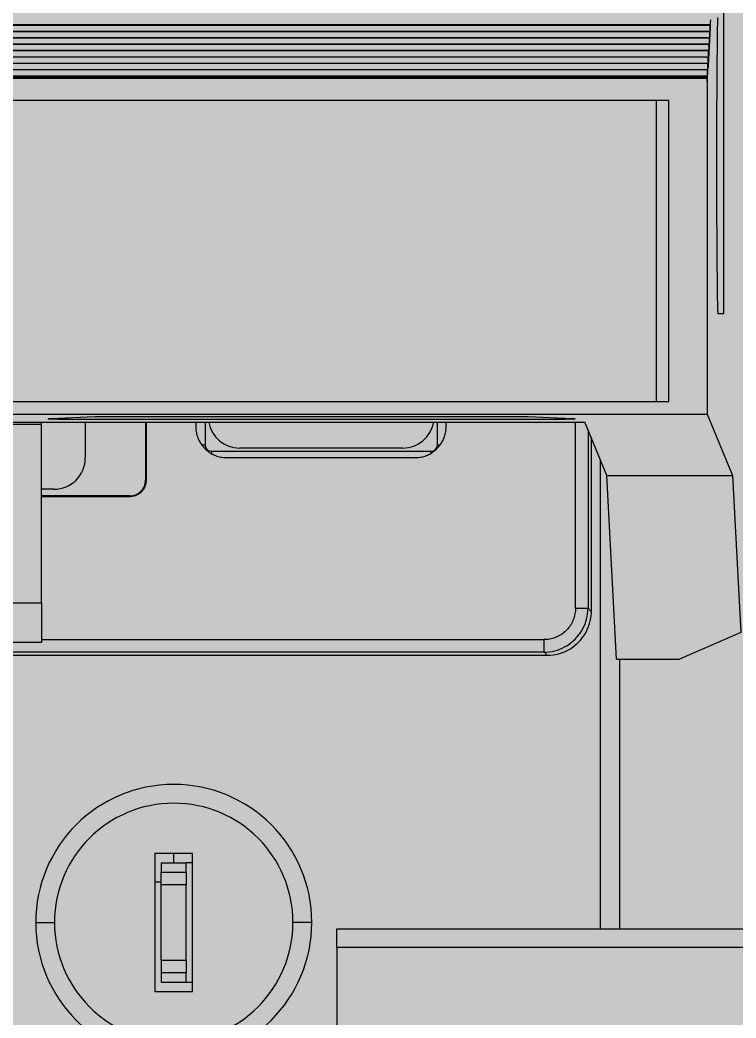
# Model space of a CAD drawing. Extents: x -20 to 2016, y -5898 to 916.
# Drawn here: x 997.5 to 1008.91, y 55.84 to 71.74 of the extents above; entities that cross this region are included whole.
import ezdxf

# ---------------------------------------------------------------- set-up
doc = ezdxf.new("R2010")
doc.units = 0
doc.layers.add('MAIN-1', color=7, linetype='Continuous')
doc.layers.add('SYMS', color=7, linetype='Continuous')

msp = doc.modelspace()

# ---------------------------------------------------------------- hatches: boundary and pattern name
at = {"layer": 'SYMS', "true_color": 0x636466}
h = msp.add_hatch(color=251, dxfattribs=at)
h.dxf.hatch_style = 1
h.paths.add_polyline_path([(982.655, 38.159), (1009.555, 38.159), (1009.555, 117.159), (982.655, 117.159)])

# ---------------------------------------------------------------- linework, layer by layer
at = {"layer": 'MAIN-1'}
for p, q in [((1008.505, 71.741), (1008.505, 71.74)), ((1008.505, 71.74), (1008.505, 71.738)), ((1008.505, 71.738), (1008.505, 71.736)), ((1008.505, 71.736), (1008.505, 71.734)), ((1008.505, 71.734), (1008.505, 71.731)), ((1008.505, 71.731), (1008.505, 71.728)), ((1008.62, 71.781), (1008.618, 71.695)), ((1008.716, 71.859), (1008.716, 67.059)), ((983.597, 71.668), (1008.504, 71.668)), ((983.601, 71.658), (1008.5, 71.658)), ((1008.499, 71.61), (1008.498, 71.603)), ((1008.498, 71.603), (1008.498, 71.595)), ((1008.498, 71.595), (1008.498, 71.587)), ((1008.498, 71.587), (1008.498, 71.578)), ((1008.498, 71.578), (1008.498, 71.57)), ((1008.5, 71.653), (1008.499, 71.651)), ((1008.499, 71.651), (1008.499, 71.647)), ((1008.499, 71.647), (1008.499, 71.643)), ((1008.499, 71.643), (1008.499, 71.639)), ((1008.499, 71.639), (1008.499, 71.634)), ((1008.499, 71.634), (1008.499, 71.629)), ((1008.499, 71.629), (1008.499, 71.623)), ((1008.499, 71.623), (1008.499, 71.616)), ((1008.499, 71.616), (1008.499, 71.61)), ((1008.5, 71.658), (1008.5, 71.658)), ((1008.5, 71.658), (1008.5, 71.657)), ((1008.5, 71.657), (1008.5, 71.658)), ((1008.5, 71.658), (1008.5, 71.658)), ((1008.5, 71.657), (1008.5, 71.655)), ((1008.501, 71.655), (1008.5, 71.657)), ((1008.5, 71.655), (1008.5, 71.653)), ((1008.501, 71.652), (1008.501, 71.655)), ((1008.501, 71.649), (1008.501, 71.652)), ((1008.501, 71.646), (1008.501, 71.649)), ((1008.501, 71.641), (1008.501, 71.646)), ((1008.501, 71.636), (1008.501, 71.641)), ((1008.501, 71.63), (1008.501, 71.636)), ((1008.501, 71.624), (1008.501, 71.63)), ((1008.502, 71.617), (1008.501, 71.624)), ((1008.502, 71.608), (1008.502, 71.617)), ((1008.502, 71.601), (1008.502, 71.608)), ((1008.502, 71.595), (1008.502, 71.601)), ((1008.502, 71.59), (1008.502, 71.595)), ((1008.502, 71.586), (1008.502, 71.59)), ((1008.502, 71.583), (1008.502, 71.586)), ((1008.502, 71.581), (1008.502, 71.583)), ((1008.502, 71.579), (1008.502, 71.581)), ((1008.502, 71.578), (1008.502, 71.579)), ((1008.502, 71.577), (1008.502, 71.578)), ((1008.502, 71.576), (1008.502, 71.577)), ((1008.503, 71.576), (1008.502, 71.576)), ((1008.504, 71.601), (1008.503, 71.597)), ((1008.503, 71.597), (1008.503, 71.593)), ((1008.503, 71.593), (1008.503, 71.59)), ((1008.503, 71.59), (1008.503, 71.587)), ((1008.503, 71.587), (1008.503, 71.584)), ((1008.503, 71.584), (1008.503, 71.582)), ((1008.503, 71.582), (1008.503, 71.58)), ((1008.503, 71.58), (1008.503, 71.578)), ((1008.503, 71.578), (1008.503, 71.577)), ((1008.503, 71.577), (1008.503, 71.576)), ((1008.503, 71.576), (1008.503, 71.576)), ((1008.503, 71.576), (1008.503, 71.576)), ((1008.503, 71.576), (1008.503, 71.576)), ((1008.505, 71.722), (1008.504, 71.718)), ((1008.504, 71.718), (1008.504, 71.715)), ((1008.504, 71.715), (1008.504, 71.711)), ((1008.504, 71.711), (1008.504, 71.706)), ((1008.504, 71.706), (1008.504, 71.702)), ((1008.504, 71.702), (1008.504, 71.697)), ((1008.504, 71.697), (1008.504, 71.692)), ((1008.504, 71.692), (1008.504, 71.686)), ((1008.504, 71.686), (1008.504, 71.681)), ((1008.504, 71.681), (1008.504, 71.675)), ((1008.504, 71.675), (1008.504, 71.668)), ((1008.504, 71.668), (1008.504, 71.656)), ((1008.504, 71.656), (1008.504, 71.645)), ((1008.504, 71.645), (1008.504, 71.636)), ((1008.504, 71.636), (1008.504, 71.628)), ((1008.504, 71.628), (1008.504, 71.621)), ((1008.504, 71.621), (1008.504, 71.615)), ((1008.504, 71.615), (1008.504, 71.61)), ((1008.504, 71.61), (1008.504, 71.605)), ((1008.504, 71.605), (1008.504, 71.601)), ((1008.505, 71.728), (1008.505, 71.725)), ((1008.505, 71.725), (1008.505, 71.722)), ((1008.616, 71.599), (1008.614, 71.494)), ((1008.618, 71.695), (1008.616, 71.599)), ((983.603, 71.56), (1008.498, 71.56)), ((983.607, 71.557), (1008.494, 71.557)), ((983.609, 71.459), (1008.492, 71.459)), ((983.613, 71.456), (1008.488, 71.456)), ((1008.488, 71.451), (1008.487, 71.448)), ((1008.487, 71.448), (1008.487, 71.445)), ((1008.487, 71.445), (1008.487, 71.441)), ((1008.487, 71.441), (1008.487, 71.437)), ((1008.487, 71.437), (1008.487, 71.432)), ((1008.487, 71.432), (1008.487, 71.427)), ((1008.487, 71.427), (1008.487, 71.421)), ((1008.487, 71.421), (1008.487, 71.414)), ((1008.487, 71.414), (1008.487, 71.408)), ((1008.488, 71.456), (1008.488, 71.456)), ((1008.488, 71.456), (1008.488, 71.455)), ((1008.488, 71.455), (1008.488, 71.456)), ((1008.488, 71.455), (1008.488, 71.453)), ((1008.488, 71.454), (1008.488, 71.455)), ((1008.489, 71.453), (1008.488, 71.454)), ((1008.488, 71.453), (1008.488, 71.451)), ((1008.489, 71.45), (1008.489, 71.453)), ((1008.489, 71.447), (1008.489, 71.45)), ((1008.489, 71.443), (1008.489, 71.447)), ((1008.489, 71.439), (1008.489, 71.443)), ((1008.489, 71.434), (1008.489, 71.439)), ((1008.489, 71.428), (1008.489, 71.434)), ((1008.489, 71.422), (1008.489, 71.428)), ((1008.49, 71.415), (1008.489, 71.422)), ((1008.49, 71.412), (1008.49, 71.415)), ((1008.493, 71.501), (1008.492, 71.494)), ((1008.492, 71.494), (1008.492, 71.486)), ((1008.492, 71.486), (1008.492, 71.477)), ((1008.492, 71.477), (1008.492, 71.468)), ((1008.492, 71.468), (1008.492, 71.459)), ((1008.492, 71.459), (1008.492, 71.448)), ((1008.492, 71.448), (1008.492, 71.437)), ((1008.492, 71.437), (1008.492, 71.428)), ((1008.492, 71.428), (1008.492, 71.42)), ((1008.492, 71.42), (1008.492, 71.413)), ((1008.492, 71.413), (1008.492, 71.406)), ((1008.494, 71.552), (1008.493, 71.549)), ((1008.493, 71.549), (1008.493, 71.546)), ((1008.493, 71.546), (1008.493, 71.542)), ((1008.493, 71.542), (1008.493, 71.538)), ((1008.493, 71.538), (1008.493, 71.533)), ((1008.493, 71.533), (1008.493, 71.528)), ((1008.493, 71.528), (1008.493, 71.522)), ((1008.493, 71.522), (1008.493, 71.515)), ((1008.493, 71.515), (1008.493, 71.509)), ((1008.493, 71.509), (1008.493, 71.501)), ((1008.494, 71.557), (1008.494, 71.557)), ((1008.494, 71.557), (1008.494, 71.556)), ((1008.494, 71.556), (1008.494, 71.557)), ((1008.494, 71.557), (1008.494, 71.557)), ((1008.494, 71.556), (1008.494, 71.554)), ((1008.495, 71.554), (1008.494, 71.556)), ((1008.494, 71.554), (1008.494, 71.552)), ((1008.495, 71.551), (1008.495, 71.554)), ((1008.495, 71.548), (1008.495, 71.551)), ((1008.495, 71.544), (1008.495, 71.548)), ((1008.495, 71.54), (1008.495, 71.544)), ((1008.495, 71.535), (1008.495, 71.54)), ((1008.495, 71.529), (1008.495, 71.535)), ((1008.495, 71.523), (1008.495, 71.529)), ((1008.496, 71.516), (1008.495, 71.523)), ((1008.496, 71.513), (1008.496, 71.516)), ((1008.496, 71.51), (1008.496, 71.513)), ((1008.496, 71.507), (1008.496, 71.51)), ((1008.496, 71.504), (1008.496, 71.507)), ((1008.496, 71.502), (1008.496, 71.504)), ((1008.496, 71.499), (1008.496, 71.502)), ((1008.496, 71.497), (1008.496, 71.499)), ((1008.496, 71.495), (1008.496, 71.497)), ((1008.496, 71.492), (1008.496, 71.495)), ((1008.496, 71.49), (1008.496, 71.492)), ((1008.496, 71.489), (1008.496, 71.49)), ((1008.496, 71.487), (1008.496, 71.489)), ((1008.496, 71.485), (1008.496, 71.487)), ((1008.496, 71.484), (1008.496, 71.485)), ((1008.496, 71.482), (1008.496, 71.484)), ((1008.496, 71.481), (1008.496, 71.482)), ((1008.496, 71.477), (1008.496, 71.481)), ((1008.496, 71.481), (1008.496, 71.479)), ((1008.496, 71.48), (1008.496, 71.481)), ((1008.496, 71.479), (1008.496, 71.48)), ((1008.496, 71.476), (1008.496, 71.477)), ((1008.496, 71.475), (1008.496, 71.476)), ((1008.496, 71.474), (1008.496, 71.475)), ((1008.496, 71.473), (1008.496, 71.474)), ((1008.496, 71.474), (1008.496, 71.474)), ((1008.496, 71.472), (1008.496, 71.473)), ((1008.496, 71.473), (1008.496, 71.473)), ((1008.496, 71.473), (1008.496, 71.473)), ((1008.497, 71.472), (1008.496, 71.472)), ((1008.496, 71.472), (1008.496, 71.472)), ((1008.496, 71.472), (1008.496, 71.472)), ((1008.496, 71.472), (1008.496, 71.472)), ((1008.498, 71.493), (1008.497, 71.49)), ((1008.497, 71.49), (1008.497, 71.487)), ((1008.497, 71.487), (1008.497, 71.485)), ((1008.497, 71.485), (1008.497, 71.483)), ((1008.497, 71.483), (1008.497, 71.481)), ((1008.497, 71.481), (1008.497, 71.479)), ((1008.497, 71.479), (1008.497, 71.478)), ((1008.497, 71.478), (1008.497, 71.477)), ((1008.497, 71.477), (1008.497, 71.475)), ((1008.497, 71.475), (1008.497, 71.474)), ((1008.497, 71.474), (1008.497, 71.473)), ((1008.497, 71.473), (1008.497, 71.472)), ((1008.497, 71.472), (1008.497, 71.472)), ((1008.497, 71.472), (1008.497, 71.472)), ((1008.497, 71.472), (1008.497, 71.472)), ((1008.497, 71.472), (1008.497, 71.472)), ((1008.497, 71.472), (1008.497, 71.472)), ((1008.497, 71.472), (1008.497, 71.472)), ((1008.498, 71.57), (1008.498, 71.56)), ((1008.498, 71.56), (1008.498, 71.549)), ((1008.498, 71.549), (1008.498, 71.538)), ((1008.498, 71.538), (1008.498, 71.529)), ((1008.498, 71.529), (1008.498, 71.521)), ((1008.498, 71.521), (1008.498, 71.514)), ((1008.498, 71.514), (1008.498, 71.508)), ((1008.498, 71.508), (1008.498, 71.502)), ((1008.498, 71.502), (1008.498, 71.497)), ((1008.498, 71.497), (1008.498, 71.493)), ((1008.614, 71.494), (1008.613, 71.38)), ((983.615, 71.358), (1008.486, 71.358)), ((983.619, 71.355), (1008.482, 71.355)), ((983.621, 71.257), (1008.48, 71.257)), ((983.625, 71.254), (1008.476, 71.254)), ((1008.476, 71.254), (1008.476, 71.253)), ((1008.476, 71.253), (1008.476, 71.254)), ((1008.476, 71.253), (1008.476, 71.253)), ((1008.476, 71.252), (1008.476, 71.253)), ((1008.481, 71.299), (1008.48, 71.292)), ((1008.48, 71.292), (1008.48, 71.284)), ((1008.48, 71.284), (1008.48, 71.275)), ((1008.48, 71.275), (1008.48, 71.266)), ((1008.48, 71.266), (1008.48, 71.257)), ((1008.48, 71.257), (1008.48, 71.245)), ((1008.482, 71.347), (1008.481, 71.344)), ((1008.481, 71.344), (1008.481, 71.34)), ((1008.481, 71.34), (1008.481, 71.336)), ((1008.481, 71.336), (1008.481, 71.331)), ((1008.481, 71.331), (1008.481, 71.326)), ((1008.481, 71.326), (1008.481, 71.32)), ((1008.481, 71.32), (1008.481, 71.313)), ((1008.481, 71.313), (1008.481, 71.307)), ((1008.481, 71.307), (1008.481, 71.299)), ((1008.482, 71.355), (1008.482, 71.354)), ((1008.482, 71.354), (1008.482, 71.355)), ((1008.482, 71.354), (1008.482, 71.354)), ((1008.482, 71.354), (1008.482, 71.352)), ((1008.482, 71.353), (1008.482, 71.354)), ((1008.483, 71.352), (1008.482, 71.353)), ((1008.482, 71.352), (1008.482, 71.35)), ((1008.482, 71.35), (1008.482, 71.347)), ((1008.483, 71.349), (1008.483, 71.352)), ((1008.483, 71.346), (1008.483, 71.349)), ((1008.483, 71.342), (1008.483, 71.346)), ((1008.483, 71.338), (1008.483, 71.342)), ((1008.483, 71.333), (1008.483, 71.338)), ((1008.483, 71.327), (1008.483, 71.333)), ((1008.483, 71.321), (1008.483, 71.327)), ((1008.484, 71.314), (1008.483, 71.321)), ((1008.484, 71.311), (1008.484, 71.314)), ((1008.484, 71.308), (1008.484, 71.311)), ((1008.484, 71.305), (1008.484, 71.308)), ((1008.484, 71.302), (1008.484, 71.305)), ((1008.484, 71.3), (1008.484, 71.302)), ((1008.484, 71.297), (1008.484, 71.3)), ((1008.484, 71.295), (1008.484, 71.297)), ((1008.484, 71.292), (1008.484, 71.295)), ((1008.484, 71.29), (1008.484, 71.292)), ((1008.484, 71.288), (1008.484, 71.29)), ((1008.484, 71.287), (1008.484, 71.288)), ((1008.484, 71.285), (1008.484, 71.287)), ((1008.484, 71.283), (1008.484, 71.285)), ((1008.484, 71.282), (1008.484, 71.283)), ((1008.484, 71.28), (1008.484, 71.282)), ((1008.484, 71.279), (1008.484, 71.28)), ((1008.484, 71.275), (1008.484, 71.279)), ((1008.484, 71.279), (1008.484, 71.277)), ((1008.484, 71.278), (1008.484, 71.279)), ((1008.484, 71.277), (1008.484, 71.278)), ((1008.484, 71.274), (1008.484, 71.275)), ((1008.484, 71.273), (1008.484, 71.274)), ((1008.484, 71.272), (1008.484, 71.273)), ((1008.484, 71.271), (1008.484, 71.272)), ((1008.484, 71.272), (1008.484, 71.272)), ((1008.484, 71.27), (1008.484, 71.271)), ((1008.484, 71.271), (1008.484, 71.271)), ((1008.485, 71.27), (1008.484, 71.27)), ((1008.484, 71.27), (1008.484, 71.27)), ((1008.484, 71.27), (1008.484, 71.27)), ((1008.484, 71.27), (1008.484, 71.27)), ((1008.486, 71.288), (1008.485, 71.285)), ((1008.485, 71.285), (1008.485, 71.283)), ((1008.485, 71.283), (1008.485, 71.281)), ((1008.485, 71.281), (1008.485, 71.279)), ((1008.485, 71.279), (1008.485, 71.277)), ((1008.485, 71.277), (1008.485, 71.276)), ((1008.485, 71.276), (1008.485, 71.275)), ((1008.485, 71.275), (1008.485, 71.273)), ((1008.485, 71.273), (1008.485, 71.272)), ((1008.485, 71.272), (1008.485, 71.271)), ((1008.485, 71.271), (1008.485, 71.27)), ((1008.485, 71.27), (1008.485, 71.27)), ((1008.485, 71.27), (1008.485, 71.27)), ((1008.485, 71.27), (1008.485, 71.27)), ((1008.485, 71.27), (1008.485, 71.27)), ((1008.485, 71.27), (1008.485, 71.27)), ((1008.485, 71.27), (1008.485, 71.27)), ((1008.485, 71.27), (1008.485, 71.27)), ((1008.487, 71.4), (1008.486, 71.393)), ((1008.486, 71.393), (1008.486, 71.385)), ((1008.486, 71.385), (1008.486, 71.376)), ((1008.486, 71.376), (1008.486, 71.367)), ((1008.486, 71.367), (1008.486, 71.358)), ((1008.486, 71.358), (1008.486, 71.346)), ((1008.486, 71.346), (1008.486, 71.336)), ((1008.486, 71.336), (1008.486, 71.327)), ((1008.486, 71.327), (1008.486, 71.319)), ((1008.486, 71.319), (1008.486, 71.312)), ((1008.486, 71.312), (1008.486, 71.305)), ((1008.486, 71.305), (1008.486, 71.3)), ((1008.486, 71.3), (1008.486, 71.295)), ((1008.486, 71.295), (1008.486, 71.291)), ((1008.486, 71.291), (1008.486, 71.288)), ((1008.487, 71.408), (1008.487, 71.4)), ((1008.49, 71.409), (1008.49, 71.412)), ((1008.49, 71.406), (1008.49, 71.409)), ((1008.49, 71.403), (1008.49, 71.406)), ((1008.49, 71.401), (1008.49, 71.403)), ((1008.49, 71.398), (1008.49, 71.401)), ((1008.49, 71.396), (1008.49, 71.398)), ((1008.49, 71.394), (1008.49, 71.396)), ((1008.49, 71.391), (1008.49, 71.394)), ((1008.49, 71.389), (1008.49, 71.391)), ((1008.49, 71.388), (1008.49, 71.389)), ((1008.49, 71.386), (1008.49, 71.388)), ((1008.49, 71.384), (1008.49, 71.386)), ((1008.49, 71.383), (1008.49, 71.384)), ((1008.49, 71.381), (1008.49, 71.383)), ((1008.49, 71.38), (1008.49, 71.381)), ((1008.49, 71.379), (1008.49, 71.38)), ((1008.49, 71.378), (1008.49, 71.379)), ((1008.49, 71.377), (1008.49, 71.378)), ((1008.49, 71.376), (1008.49, 71.377)), ((1008.49, 71.375), (1008.49, 71.376)), ((1008.49, 71.374), (1008.49, 71.375)), ((1008.49, 71.373), (1008.49, 71.374)), ((1008.49, 71.372), (1008.49, 71.373)), ((1008.49, 71.373), (1008.49, 71.373)), ((1008.49, 71.371), (1008.49, 71.372)), ((1008.49, 71.372), (1008.49, 71.372)), ((1008.491, 71.371), (1008.49, 71.371)), ((1008.49, 71.371), (1008.49, 71.371)), ((1008.49, 71.371), (1008.49, 71.371)), ((1008.49, 71.371), (1008.49, 71.371)), ((1008.49, 71.371), (1008.49, 71.371)), ((1008.492, 71.389), (1008.491, 71.386)), ((1008.491, 71.386), (1008.491, 71.384)), ((1008.491, 71.384), (1008.491, 71.382)), ((1008.491, 71.382), (1008.491, 71.38)), ((1008.491, 71.38), (1008.491, 71.378)), ((1008.491, 71.378), (1008.491, 71.377)), ((1008.491, 71.377), (1008.491, 71.376)), ((1008.491, 71.376), (1008.491, 71.374)), ((1008.491, 71.374), (1008.491, 71.373)), ((1008.491, 71.373), (1008.491, 71.372)), ((1008.491, 71.372), (1008.491, 71.371)), ((1008.491, 71.371), (1008.491, 71.371)), ((1008.491, 71.371), (1008.491, 71.371)), ((1008.491, 71.371), (1008.491, 71.371)), ((1008.491, 71.371), (1008.491, 71.371)), ((1008.491, 71.371), (1008.491, 71.371)), ((1008.491, 71.371), (1008.491, 71.371)), ((1008.492, 71.406), (1008.492, 71.401)), ((1008.492, 71.401), (1008.492, 71.396)), ((1008.492, 71.396), (1008.492, 71.392)), ((1008.492, 71.392), (1008.492, 71.389)), ((1008.611, 71.258), (1008.61, 71.128)), ((1008.613, 71.38), (1008.611, 71.258)), ((983.626, 71.156), (1008.474, 71.156)), ((983.63, 71.153), (1008.47, 71.153)), ((1008.469, 71.097), (1008.468, 71.09)), ((1008.47, 71.145), (1008.469, 71.142)), ((1008.469, 71.142), (1008.469, 71.138)), ((1008.469, 71.138), (1008.469, 71.134)), ((1008.469, 71.134), (1008.469, 71.129)), ((1008.469, 71.129), (1008.469, 71.123)), ((1008.469, 71.123), (1008.469, 71.118)), ((1008.469, 71.118), (1008.469, 71.111)), ((1008.469, 71.111), (1008.469, 71.104)), ((1008.469, 71.104), (1008.469, 71.097)), ((1008.47, 71.153), (1008.47, 71.152)), ((1008.47, 71.152), (1008.47, 71.153)), ((1008.47, 71.152), (1008.47, 71.151)), ((1008.47, 71.151), (1008.47, 71.152)), ((1008.47, 71.151), (1008.47, 71.15)), ((1008.471, 71.15), (1008.47, 71.151)), ((1008.47, 71.15), (1008.47, 71.148)), ((1008.47, 71.148), (1008.47, 71.145)), ((1008.471, 71.147), (1008.471, 71.15)), ((1008.471, 71.144), (1008.471, 71.147)), ((1008.471, 71.14), (1008.471, 71.144)), ((1008.471, 71.136), (1008.471, 71.14)), ((1008.471, 71.131), (1008.471, 71.136)), ((1008.471, 71.125), (1008.471, 71.131)), ((1008.471, 71.119), (1008.471, 71.125)), ((1008.472, 71.112), (1008.471, 71.119)), ((1008.472, 71.109), (1008.472, 71.112)), ((1008.472, 71.106), (1008.472, 71.109)), ((1008.472, 71.103), (1008.472, 71.106)), ((1008.472, 71.1), (1008.472, 71.103)), ((1008.472, 71.097), (1008.472, 71.1)), ((1008.472, 71.095), (1008.472, 71.097)), ((1008.472, 71.093), (1008.472, 71.095)), ((1008.475, 71.198), (1008.474, 71.191)), ((1008.474, 71.191), (1008.474, 71.183)), ((1008.474, 71.183), (1008.474, 71.174)), ((1008.474, 71.174), (1008.474, 71.165)), ((1008.474, 71.165), (1008.474, 71.156)), ((1008.474, 71.156), (1008.474, 71.144)), ((1008.474, 71.144), (1008.474, 71.134)), ((1008.474, 71.134), (1008.474, 71.125)), ((1008.474, 71.125), (1008.474, 71.117)), ((1008.474, 71.117), (1008.474, 71.11)), ((1008.474, 71.11), (1008.474, 71.103)), ((1008.474, 71.103), (1008.474, 71.098)), ((1008.474, 71.098), (1008.474, 71.093)), ((1008.476, 71.246), (1008.475, 71.243)), ((1008.475, 71.243), (1008.475, 71.239)), ((1008.475, 71.239), (1008.475, 71.235)), ((1008.475, 71.235), (1008.475, 71.23)), ((1008.475, 71.23), (1008.475, 71.224)), ((1008.475, 71.224), (1008.475, 71.219)), ((1008.475, 71.219), (1008.475, 71.212)), ((1008.475, 71.212), (1008.475, 71.205)), ((1008.475, 71.205), (1008.475, 71.198)), ((1008.476, 71.253), (1008.476, 71.251)), ((1008.477, 71.251), (1008.476, 71.252)), ((1008.476, 71.251), (1008.476, 71.249)), ((1008.476, 71.249), (1008.476, 71.246)), ((1008.477, 71.248), (1008.477, 71.251)), ((1008.477, 71.245), (1008.477, 71.248)), ((1008.477, 71.241), (1008.477, 71.245)), ((1008.477, 71.237), (1008.477, 71.241)), ((1008.477, 71.232), (1008.477, 71.237)), ((1008.477, 71.226), (1008.477, 71.232)), ((1008.477, 71.22), (1008.477, 71.226)), ((1008.478, 71.213), (1008.477, 71.22)), ((1008.478, 71.21), (1008.478, 71.213)), ((1008.478, 71.207), (1008.478, 71.21)), ((1008.478, 71.204), (1008.478, 71.207)), ((1008.478, 71.201), (1008.478, 71.204)), ((1008.478, 71.199), (1008.478, 71.201)), ((1008.478, 71.196), (1008.478, 71.199)), ((1008.478, 71.194), (1008.478, 71.196)), ((1008.478, 71.191), (1008.478, 71.194)), ((1008.478, 71.189), (1008.478, 71.191)), ((1008.478, 71.187), (1008.478, 71.189)), ((1008.478, 71.185), (1008.478, 71.187)), ((1008.478, 71.184), (1008.478, 71.185)), ((1008.478, 71.182), (1008.478, 71.184)), ((1008.478, 71.181), (1008.478, 71.182)), ((1008.478, 71.179), (1008.478, 71.181)), ((1008.478, 71.178), (1008.478, 71.179)), ((1008.478, 71.174), (1008.478, 71.178)), ((1008.478, 71.178), (1008.478, 71.175)), ((1008.478, 71.177), (1008.478, 71.178)), ((1008.478, 71.175), (1008.478, 71.177)), ((1008.478, 71.173), (1008.478, 71.174)), ((1008.478, 71.172), (1008.478, 71.173)), ((1008.478, 71.171), (1008.478, 71.172)), ((1008.478, 71.17), (1008.478, 71.171)), ((1008.478, 71.171), (1008.478, 71.171)), ((1008.478, 71.169), (1008.478, 71.17)), ((1008.478, 71.17), (1008.478, 71.17)), ((1008.479, 71.169), (1008.478, 71.169)), ((1008.478, 71.169), (1008.478, 71.169)), ((1008.478, 71.169), (1008.478, 71.169)), ((1008.48, 71.187), (1008.479, 71.184)), ((1008.479, 71.184), (1008.479, 71.182)), ((1008.479, 71.182), (1008.479, 71.18)), ((1008.479, 71.18), (1008.479, 71.178)), ((1008.479, 71.178), (1008.479, 71.176)), ((1008.479, 71.176), (1008.479, 71.175)), ((1008.479, 71.175), (1008.479, 71.174)), ((1008.479, 71.174), (1008.479, 71.172)), ((1008.479, 71.172), (1008.479, 71.171)), ((1008.479, 71.171), (1008.479, 71.17)), ((1008.479, 71.17), (1008.479, 71.169)), ((1008.479, 71.169), (1008.479, 71.169)), ((1008.479, 71.169), (1008.479, 71.169)), ((1008.479, 71.169), (1008.479, 71.169)), ((1008.479, 71.169), (1008.479, 71.169)), ((1008.479, 71.169), (1008.479, 71.169)), ((1008.479, 71.169), (1008.479, 71.169)), ((1008.479, 71.169), (1008.479, 71.169)), ((1008.479, 71.169), (1008.479, 71.169)), ((1008.48, 71.245), (1008.48, 71.235)), ((1008.48, 71.235), (1008.48, 71.226)), ((1008.48, 71.226), (1008.48, 71.218)), ((1008.48, 71.218), (1008.48, 71.211)), ((1008.48, 71.211), (1008.48, 71.204)), ((1008.48, 71.204), (1008.48, 71.199)), ((1008.48, 71.199), (1008.48, 71.194)), ((1008.48, 71.194), (1008.48, 71.19)), ((1008.48, 71.19), (1008.48, 71.187)), ((1008.61, 71.128), (1008.609, 70.991)), ((983.632, 71.055), (1008.468, 71.055)), ((983.636, 71.052), (1008.464, 71.052)), ((983.638, 70.954), (1008.462, 70.954)), ((983.642, 70.951), (1008.458, 70.951)), ((1008.458, 70.943), (1008.457, 70.94)), ((1008.457, 70.94), (1008.457, 70.936)), ((1008.457, 70.936), (1008.457, 70.932)), ((1008.458, 70.951), (1008.458, 70.95)), ((1008.458, 70.95), (1008.458, 70.951)), ((1008.458, 70.95), (1008.458, 70.949)), ((1008.458, 70.949), (1008.458, 70.95)), ((1008.458, 70.949), (1008.458, 70.948)), ((1008.459, 70.947), (1008.458, 70.949)), ((1008.458, 70.948), (1008.458, 70.946)), ((1008.458, 70.946), (1008.458, 70.943)), ((1008.459, 70.945), (1008.459, 70.947)), ((1008.459, 70.942), (1008.459, 70.945)), ((1008.459, 70.938), (1008.459, 70.942)), ((1008.459, 70.934), (1008.459, 70.938)), ((1008.463, 70.989), (1008.462, 70.981)), ((1008.462, 70.981), (1008.462, 70.972)), ((1008.462, 70.972), (1008.462, 70.963)), ((1008.462, 70.963), (1008.462, 70.954)), ((1008.462, 70.954), (1008.462, 70.942)), ((1008.462, 70.942), (1008.462, 70.932)), ((1008.464, 71.044), (1008.463, 71.041)), ((1008.463, 71.041), (1008.463, 71.037)), ((1008.463, 71.037), (1008.463, 71.033)), ((1008.463, 71.033), (1008.463, 71.028)), ((1008.463, 71.028), (1008.463, 71.022)), ((1008.463, 71.022), (1008.463, 71.016)), ((1008.463, 71.016), (1008.463, 71.01)), ((1008.463, 71.01), (1008.463, 71.003)), ((1008.463, 71.003), (1008.463, 70.996)), ((1008.463, 70.996), (1008.463, 70.989)), ((1008.464, 71.052), (1008.464, 71.051)), ((1008.464, 71.051), (1008.464, 71.052)), ((1008.464, 71.051), (1008.464, 71.05)), ((1008.464, 71.05), (1008.464, 71.051)), ((1008.464, 71.05), (1008.464, 71.049)), ((1008.465, 71.049), (1008.464, 71.05)), ((1008.464, 71.049), (1008.464, 71.047)), ((1008.464, 71.047), (1008.464, 71.044)), ((1008.465, 71.046), (1008.465, 71.049)), ((1008.465, 71.043), (1008.465, 71.046)), ((1008.465, 71.039), (1008.465, 71.043)), ((1008.465, 71.035), (1008.465, 71.039)), ((1008.465, 71.03), (1008.465, 71.035)), ((1008.465, 71.024), (1008.465, 71.03)), ((1008.465, 71.018), (1008.465, 71.024)), ((1008.466, 71.011), (1008.465, 71.018)), ((1008.466, 71.008), (1008.466, 71.011)), ((1008.466, 71.005), (1008.466, 71.008)), ((1008.466, 71.002), (1008.466, 71.005)), ((1008.466, 70.999), (1008.466, 71.002)), ((1008.466, 70.996), (1008.466, 70.999)), ((1008.466, 70.994), (1008.466, 70.996)), ((1008.466, 70.992), (1008.466, 70.994)), ((1008.466, 70.989), (1008.466, 70.992)), ((1008.466, 70.987), (1008.466, 70.989)), ((1008.466, 70.985), (1008.466, 70.987)), ((1008.466, 70.983), (1008.466, 70.985)), ((1008.466, 70.982), (1008.466, 70.983)), ((1008.466, 70.98), (1008.466, 70.982)), ((1008.466, 70.978), (1008.466, 70.98)), ((1008.466, 70.977), (1008.466, 70.978)), ((1008.466, 70.976), (1008.466, 70.977)), ((1008.466, 70.971), (1008.466, 70.976)), ((1008.466, 70.976), (1008.466, 70.973)), ((1008.466, 70.974), (1008.466, 70.976)), ((1008.466, 70.973), (1008.466, 70.974)), ((1008.466, 70.97), (1008.466, 70.971)), ((1008.466, 70.971), (1008.466, 70.971)), ((1008.466, 70.969), (1008.466, 70.97)), ((1008.466, 70.968), (1008.466, 70.969)), ((1008.466, 70.969), (1008.466, 70.969)), ((1008.466, 70.967), (1008.466, 70.968)), ((1008.466, 70.968), (1008.466, 70.968)), ((1008.467, 70.967), (1008.466, 70.967)), ((1008.466, 70.967), (1008.466, 70.967)), ((1008.468, 70.982), (1008.467, 70.979)), ((1008.467, 70.979), (1008.467, 70.977)), ((1008.467, 70.977), (1008.467, 70.976)), ((1008.467, 70.976), (1008.467, 70.974)), ((1008.467, 70.974), (1008.467, 70.973)), ((1008.467, 70.973), (1008.467, 70.971)), ((1008.467, 70.971), (1008.467, 70.97)), ((1008.467, 70.97), (1008.467, 70.969)), ((1008.467, 70.969), (1008.467, 70.968)), ((1008.467, 70.968), (1008.467, 70.967)), ((1008.467, 70.967), (1008.467, 70.967)), ((1008.467, 70.967), (1008.467, 70.967)), ((1008.467, 70.967), (1008.467, 70.967)), ((1008.467, 70.967), (1008.467, 70.966)), ((1008.467, 70.966), (1008.467, 70.967)), ((1008.467, 70.967), (1008.467, 70.967)), ((1008.467, 70.966), (1008.467, 70.966)), ((1008.467, 70.966), (1008.467, 70.966)), ((1008.467, 70.966), (1008.467, 70.966)), ((1008.468, 71.09), (1008.468, 71.082)), ((1008.468, 71.082), (1008.468, 71.073)), ((1008.468, 71.073), (1008.468, 71.064)), ((1008.468, 71.064), (1008.468, 71.055)), ((1008.468, 71.055), (1008.468, 71.043)), ((1008.468, 71.043), (1008.468, 71.033)), ((1008.468, 71.033), (1008.468, 71.024)), ((1008.468, 71.024), (1008.468, 71.016)), ((1008.468, 71.016), (1008.468, 71.009)), ((1008.468, 71.009), (1008.468, 71.002)), ((1008.468, 71.002), (1008.468, 70.997)), ((1008.468, 70.997), (1008.468, 70.992)), ((1008.468, 70.992), (1008.468, 70.988)), ((1008.468, 70.988), (1008.468, 70.985)), ((1008.468, 70.985), (1008.468, 70.982)), ((1008.472, 71.09), (1008.472, 71.093)), ((1008.472, 71.088), (1008.472, 71.09)), ((1008.472, 71.086), (1008.472, 71.088)), ((1008.472, 71.084), (1008.472, 71.086)), ((1008.472, 71.083), (1008.472, 71.084)), ((1008.472, 71.081), (1008.472, 71.083)), ((1008.472, 71.079), (1008.472, 71.081)), ((1008.472, 71.078), (1008.472, 71.079)), ((1008.472, 71.077), (1008.472, 71.078)), ((1008.472, 71.072), (1008.472, 71.077)), ((1008.472, 71.077), (1008.472, 71.074)), ((1008.472, 71.076), (1008.472, 71.077)), ((1008.472, 71.074), (1008.472, 71.076)), ((1008.472, 71.071), (1008.472, 71.072)), ((1008.472, 71.072), (1008.472, 71.072)), ((1008.472, 71.07), (1008.472, 71.071)), ((1008.472, 71.069), (1008.472, 71.07)), ((1008.472, 71.07), (1008.472, 71.07)), ((1008.472, 71.068), (1008.472, 71.069)), ((1008.472, 71.069), (1008.472, 71.069)), ((1008.473, 71.068), (1008.472, 71.068)), ((1008.472, 71.068), (1008.472, 71.068)), ((1008.472, 71.068), (1008.472, 71.068)), ((1008.474, 71.086), (1008.473, 71.083)), ((1008.473, 71.083), (1008.473, 71.081)), ((1008.473, 71.081), (1008.473, 71.078)), ((1008.473, 71.078), (1008.473, 71.077)), ((1008.473, 71.077), (1008.473, 71.075)), ((1008.473, 71.075), (1008.473, 71.074)), ((1008.473, 71.074), (1008.473, 71.073)), ((1008.473, 71.073), (1008.473, 71.071)), ((1008.473, 71.071), (1008.473, 71.07)), ((1008.473, 71.07), (1008.473, 71.069)), ((1008.473, 71.069), (1008.473, 71.068)), ((1008.473, 71.068), (1008.473, 71.068)), ((1008.473, 71.068), (1008.473, 71.068)), ((1008.473, 71.068), (1008.473, 71.068)), ((1008.473, 71.068), (1008.473, 71.068)), ((1008.473, 71.068), (1008.473, 71.067)), ((1008.473, 71.067), (1008.473, 71.068)), ((1008.473, 71.068), (1008.473, 71.068)), ((1008.473, 71.067), (1008.473, 71.067)), ((1008.474, 71.093), (1008.474, 71.089)), ((1008.474, 71.089), (1008.474, 71.086)), ((1008.609, 70.991), (1008.608, 70.848)), ((983.645, 70.853), (1008.456, 70.853)), ((1008.453, 70.824), (983.808, 70.824)), ((1008.453, 70.809), (983.944, 70.809)), ((1008.453, 70.823), (1008.453, 70.824)), ((1008.453, 70.824), (1008.453, 70.824)), ((1008.453, 70.824), (1008.453, 70.824)), ((1008.453, 70.824), (1008.453, 70.823)), ((1008.453, 70.822), (1008.453, 70.823)), ((1008.453, 70.823), (1008.453, 70.823)), ((1008.453, 70.823), (1008.453, 70.823)), ((1008.453, 70.823), (1008.453, 70.823)), ((1008.453, 70.823), (1008.453, 70.823)), ((1008.453, 70.823), (1008.453, 70.823)), ((1008.453, 70.823), (1008.453, 70.823)), ((1008.453, 70.823), (1008.453, 70.822)), ((1008.453, 70.821), (1008.453, 70.822)), ((1008.453, 70.822), (1008.453, 70.822)), ((1008.453, 70.822), (1008.453, 70.821)), ((1008.453, 70.82), (1008.453, 70.821)), ((1008.453, 70.821), (1008.453, 70.821)), ((1008.453, 70.821), (1008.453, 70.82)), ((1008.453, 70.819), (1008.453, 70.82)), ((1008.453, 70.82), (1008.453, 70.819)), ((1008.454, 70.818), (1008.453, 70.819)), ((1008.453, 70.819), (1008.453, 70.819)), ((1008.453, 70.819), (1008.453, 70.818)), ((1008.453, 70.818), (1008.453, 70.817)), ((1008.453, 70.817), (1008.453, 70.816)), ((1008.453, 70.816), (1008.453, 70.815)), ((1008.453, 70.815), (1008.453, 70.813)), ((1008.453, 70.813), (1008.453, 70.812)), ((1008.453, 70.812), (1008.453, 70.811)), ((1008.453, 70.811), (1008.453, 70.809)), ((1008.453, 70.809), (1008.453, 65.459)), ((1008.454, 70.817), (1008.454, 70.818)), ((1008.454, 70.815), (1008.454, 70.817)), ((1008.454, 70.814), (1008.454, 70.815)), ((1008.454, 70.813), (1008.454, 70.814)), ((1008.454, 70.812), (1008.454, 70.813)), ((1008.454, 70.81), (1008.454, 70.812)), ((1008.454, 70.809), (1008.454, 70.81)), ((1008.454, 70.804), (1008.454, 70.809)), ((1008.454, 70.8), (1008.454, 70.804)), ((1008.454, 70.796), (1008.454, 70.8)), ((1008.454, 70.792), (1008.454, 70.796)), ((1008.454, 70.789), (1008.454, 70.792)), ((1008.454, 70.786), (1008.454, 70.789)), ((1008.454, 70.783), (1008.454, 70.786)), ((1008.454, 70.78), (1008.454, 70.783)), ((1008.454, 70.778), (1008.454, 70.78)), ((1008.454, 70.775), (1008.454, 70.778)), ((1008.456, 70.782), (1008.455, 70.778)), ((1008.455, 70.778), (1008.455, 70.774)), ((1008.457, 70.888), (1008.456, 70.88)), ((1008.456, 70.88), (1008.456, 70.871)), ((1008.456, 70.871), (1008.456, 70.862)), ((1008.456, 70.862), (1008.456, 70.853)), ((1008.456, 70.853), (1008.456, 70.844)), ((1008.456, 70.844), (1008.456, 70.836)), ((1008.456, 70.836), (1008.456, 70.828)), ((1008.456, 70.828), (1008.456, 70.821)), ((1008.456, 70.821), (1008.456, 70.814)), ((1008.456, 70.814), (1008.456, 70.808)), ((1008.456, 70.808), (1008.456, 70.802)), ((1008.456, 70.802), (1008.456, 70.796)), ((1008.456, 70.796), (1008.456, 70.791)), ((1008.456, 70.791), (1008.456, 70.786)), ((1008.456, 70.786), (1008.456, 70.782)), ((1008.457, 70.932), (1008.457, 70.927)), ((1008.457, 70.927), (1008.457, 70.921)), ((1008.457, 70.921), (1008.457, 70.915)), ((1008.457, 70.915), (1008.457, 70.909)), ((1008.457, 70.909), (1008.457, 70.902)), ((1008.457, 70.902), (1008.457, 70.895)), ((1008.457, 70.895), (1008.457, 70.888)), ((1008.459, 70.929), (1008.459, 70.934)), ((1008.459, 70.923), (1008.459, 70.929)), ((1008.46, 70.917), (1008.459, 70.923)), ((1008.46, 70.91), (1008.46, 70.917)), ((1008.46, 70.907), (1008.46, 70.91)), ((1008.46, 70.904), (1008.46, 70.907)), ((1008.46, 70.901), (1008.46, 70.904)), ((1008.46, 70.898), (1008.46, 70.901)), ((1008.46, 70.895), (1008.46, 70.898)), ((1008.46, 70.893), (1008.46, 70.895)), ((1008.46, 70.891), (1008.46, 70.893)), ((1008.46, 70.888), (1008.46, 70.891)), ((1008.46, 70.886), (1008.46, 70.888)), ((1008.46, 70.884), (1008.46, 70.886)), ((1008.46, 70.882), (1008.46, 70.884)), ((1008.46, 70.881), (1008.46, 70.882)), ((1008.46, 70.879), (1008.46, 70.881)), ((1008.46, 70.877), (1008.46, 70.879)), ((1008.46, 70.876), (1008.46, 70.877)), ((1008.46, 70.875), (1008.46, 70.876)), ((1008.46, 70.87), (1008.46, 70.875)), ((1008.46, 70.875), (1008.46, 70.872)), ((1008.46, 70.873), (1008.46, 70.875)), ((1008.46, 70.872), (1008.46, 70.873)), ((1008.46, 70.869), (1008.46, 70.87)), ((1008.46, 70.87), (1008.46, 70.87)), ((1008.46, 70.868), (1008.46, 70.869)), ((1008.46, 70.867), (1008.46, 70.868)), ((1008.46, 70.868), (1008.46, 70.868)), ((1008.46, 70.866), (1008.46, 70.867)), ((1008.46, 70.867), (1008.46, 70.867)), ((1008.461, 70.866), (1008.46, 70.866)), ((1008.46, 70.866), (1008.46, 70.866)), ((1008.462, 70.881), (1008.461, 70.878)), ((1008.461, 70.878), (1008.461, 70.876)), ((1008.461, 70.876), (1008.461, 70.875)), ((1008.461, 70.875), (1008.461, 70.873)), ((1008.461, 70.873), (1008.461, 70.872)), ((1008.461, 70.872), (1008.461, 70.87)), ((1008.461, 70.87), (1008.461, 70.869)), ((1008.461, 70.869), (1008.461, 70.868)), ((1008.461, 70.868), (1008.461, 70.867)), ((1008.461, 70.867), (1008.461, 70.866)), ((1008.461, 70.866), (1008.461, 70.866)), ((1008.461, 70.866), (1008.461, 70.866)), ((1008.461, 70.866), (1008.461, 70.866)), ((1008.461, 70.866), (1008.461, 70.865)), ((1008.461, 70.865), (1008.461, 70.866)), ((1008.461, 70.866), (1008.461, 70.866)), ((1008.461, 70.865), (1008.461, 70.865)), ((1008.461, 70.865), (1008.461, 70.865)), ((1008.461, 70.865), (1008.461, 70.865)), ((1008.462, 70.932), (1008.462, 70.923)), ((1008.462, 70.923), (1008.462, 70.915)), ((1008.462, 70.915), (1008.462, 70.907)), ((1008.462, 70.907), (1008.462, 70.901)), ((1008.462, 70.901), (1008.462, 70.896)), ((1008.462, 70.896), (1008.462, 70.891)), ((1008.462, 70.891), (1008.462, 70.887)), ((1008.462, 70.887), (1008.462, 70.884)), ((1008.462, 70.884), (1008.462, 70.881)), ((1008.608, 70.848), (1008.607, 70.699)), ((1008.454, 70.773), (1008.454, 70.775)), ((1008.454, 70.772), (1008.454, 70.773)), ((1008.454, 70.77), (1008.454, 70.772)), ((1008.454, 70.769), (1008.454, 70.77)), ((1008.455, 70.768), (1008.454, 70.769)), ((1008.455, 70.774), (1008.455, 70.772)), ((1008.455, 70.772), (1008.455, 70.77)), ((1008.455, 70.77), (1008.455, 70.768)), ((1008.455, 70.768), (1008.455, 70.767)), ((1008.455, 70.767), (1008.455, 70.768)), ((1008.455, 70.767), (1008.455, 70.767)), ((1008.455, 70.767), (1008.455, 70.767)), ((1008.455, 70.767), (1008.455, 70.767)), ((1008.607, 70.699), (1008.606, 70.544)), ((1007.644, 70.459), (996.244, 70.459)), ((1007.844, 70.459), (1007.644, 70.459)), ((1007.644, 70.459), (1007.644, 65.659)), ((1007.844, 65.659), (1007.844, 70.459)), ((1008.606, 70.544), (1008.605, 70.385)), ((1008.605, 70.385), (1008.604, 70.222)), ((1008.604, 70.222), (1008.604, 70.056)), ((1008.604, 70.056), (1008.603, 69.887)), ((1008.603, 69.887), (1008.603, 69.717)), ((1008.603, 69.717), (1008.603, 69.545)), ((1008.603, 69.545), (1008.603, 69.373)), ((1008.603, 69.373), (1008.603, 69.201)), ((1008.603, 69.201), (1008.603, 69.031)), ((1008.603, 69.031), (1008.604, 68.862)), ((1008.604, 68.862), (1008.604, 68.696)), ((1008.604, 68.696), (1008.605, 68.533)), ((1008.605, 68.533), (1008.606, 68.374)), ((1008.606, 68.374), (1008.607, 68.219)), ((1008.607, 68.219), (1008.608, 68.07)), ((1008.608, 68.07), (1008.609, 67.927)), ((1008.609, 67.927), (1008.61, 67.79)), ((1008.61, 67.79), (1008.611, 67.66)), ((1008.611, 67.66), (1008.613, 67.538)), ((1008.613, 67.538), (1008.614, 67.424)), ((1008.614, 67.424), (1008.616, 67.319)), ((1008.616, 67.319), (1008.618, 67.223)), ((1008.618, 67.223), (1008.62, 67.137)), ((1008.62, 67.137), (1008.622, 67.059)), ((1008.716, 67.059), (1008.622, 67.059)), ((996.244, 65.659), (1007.644, 65.659)), ((1007.644, 65.659), (1007.844, 65.659)), ((983.944, 65.459), (1008.453, 65.459)), ((997.953, 65.384), (997.953, 65.385)), ((997.953, 65.385), (997.954, 65.385)), ((997.954, 65.383), (997.953, 65.384)), ((997.953, 65.384), (997.953, 65.384)), ((997.954, 65.385), (997.957, 65.386)), ((997.956, 65.383), (997.954, 65.383)), ((997.958, 65.383), (997.956, 65.383)), ((997.957, 65.386), (997.959, 65.386)), ((997.96, 65.382), (997.958, 65.383)), ((997.959, 65.386), (997.963, 65.386)), ((997.964, 65.382), (997.96, 65.382)), ((997.963, 65.386), (997.968, 65.387)), ((997.968, 65.381), (997.964, 65.382)), ((997.968, 65.387), (997.973, 65.387)), ((997.972, 65.381), (997.968, 65.381)), ((997.977, 65.381), (997.972, 65.381)), ((997.973, 65.387), (997.979, 65.388)), ((997.983, 65.38), (997.977, 65.381)), ((997.979, 65.388), (997.985, 65.388)), ((997.989, 65.38), (997.983, 65.38)), ((997.985, 65.388), (997.993, 65.389)), ((997.995, 65.38), (997.989, 65.38)), ((997.993, 65.389), (998.001, 65.389)), ((998.002, 65.379), (997.995, 65.38)), ((998.001, 65.389), (998.7, 65.421)), ((998.01, 65.379), (998.002, 65.379)), ((998.018, 65.379), (998.01, 65.379)), ((998.027, 65.378), (998.018, 65.379)), ((998.036, 65.378), (998.027, 65.378)), ((998.046, 65.378), (998.036, 65.378)), ((998.056, 65.377), (998.046, 65.378)), ((998.066, 65.377), (998.056, 65.377)), ((998.077, 65.377), (998.066, 65.377)), ((998.088, 65.377), (998.077, 65.377)), ((998.099, 65.377), (998.088, 65.377)), ((998.111, 65.376), (998.099, 65.377)), ((998.123, 65.376), (998.111, 65.376)), ((998.135, 65.376), (998.123, 65.376)), ((998.147, 65.376), (998.135, 65.376)), ((998.16, 65.376), (998.147, 65.376)), ((998.172, 65.376), (998.16, 65.376)), ((998.185, 65.376), (998.172, 65.376)), ((998.198, 65.375), (998.185, 65.376)), ((998.212, 65.375), (998.198, 65.375)), ((998.225, 65.375), (998.212, 65.375)), ((998.239, 65.375), (998.225, 65.375)), ((998.253, 65.375), (998.239, 65.375)), ((998.253, 65.4), (998.253, 65.375)), ((1006.048, 65.375), (998.253, 65.375)), ((998.7, 65.421), (1005.6, 65.421)), ((1005.6, 65.421), (1006.299, 65.389)), ((1006.048, 65.375), (1006.048, 65.4)), ((1006.079, 65.375), (1006.048, 65.375)), ((1006.106, 65.375), (1006.079, 65.375)), ((1006.13, 65.376), (1006.106, 65.375)), ((1006.151, 65.376), (1006.13, 65.376)), ((1006.17, 65.376), (1006.151, 65.376)), ((1006.187, 65.376), (1006.17, 65.376)), ((1006.202, 65.377), (1006.187, 65.376)), ((1006.216, 65.377), (1006.202, 65.377)), ((1006.229, 65.377), (1006.216, 65.377)), ((1006.242, 65.377), (1006.229, 65.377)), ((1006.254, 65.378), (1006.242, 65.377)), ((1006.266, 65.378), (1006.254, 65.378)), ((1006.277, 65.378), (1006.266, 65.378)), ((1006.287, 65.379), (1006.277, 65.378)), ((1006.296, 65.379), (1006.287, 65.379)), ((1006.305, 65.38), (1006.296, 65.379)), ((1006.299, 65.389), (1006.312, 65.388)), ((1006.313, 65.38), (1006.305, 65.38)), ((1006.312, 65.388), (1006.322, 65.388)), ((1006.32, 65.38), (1006.313, 65.38)), ((1006.326, 65.381), (1006.32, 65.38)), ((1006.322, 65.388), (1006.331, 65.387)), ((1006.331, 65.381), (1006.326, 65.381)), ((1006.331, 65.387), (1006.337, 65.387)), ((1006.336, 65.382), (1006.331, 65.381)), ((1006.339, 65.382), (1006.336, 65.382)), ((1006.337, 65.387), (1006.339, 65.386)), ((1006.339, 65.386), (1006.346, 65.386)), ((1006.343, 65.383), (1006.339, 65.382)), ((1006.345, 65.383), (1006.343, 65.383)), ((1006.347, 65.384), (1006.345, 65.383)), ((1006.346, 65.386), (1006.348, 65.385)), ((1006.349, 65.384), (1006.347, 65.384)), ((1006.348, 65.385), (1006.349, 65.385)), ((1006.349, 65.385), (1006.349, 65.385)), ((1006.349, 65.385), (1006.349, 65.384)), ((1008.453, 65.459), (1008.857, 64.484)), ((985.595, 65.332), (1006.505, 65.332)), ((997.85, 65.296), (994.25, 65.296)), ((997.85, 65.296), (997.85, 65.332)), ((997.85, 62.455), (997.85, 65.296)), ((998.546, 65.332), (998.546, 64.762)), ((999.505, 65.332), (999.505, 64.406)), ((999.513, 65.332), (999.513, 64.398)), ((1000.305, 65.332), (1000.305, 65.266)), ((1000.305, 65.266), (1000.305, 65.244)), ((1000.305, 65.244), (1000.306, 65.223)), ((1000.306, 65.223), (1000.308, 65.202)), ((1000.455, 65.332), (1000.455, 64.969)), ((1004.155, 64.969), (1004.155, 65.332)), ((1004.292, 65.202), (1004.294, 65.223)), ((1004.294, 65.223), (1004.295, 65.244)), ((1004.295, 65.244), (1004.296, 65.266)), ((1004.296, 65.266), (1004.296, 65.332)), ((1006.356, 62.366), (1006.356, 65.332)), ((1006.857, 64.484), (1006.505, 65.332)), ((1006.556, 65.211), (1006.556, 62.366)), ((1000.308, 65.202), (1000.311, 65.181)), ((1000.311, 65.181), (1000.315, 65.161)), ((1000.315, 65.161), (1000.319, 65.141)), ((1000.319, 65.141), (1000.324, 65.122)), ((1000.324, 65.122), (1000.331, 65.102)), ((1000.331, 65.102), (1000.337, 65.083)), ((1000.337, 65.083), (1000.345, 65.065)), ((1000.345, 65.065), (1000.354, 65.046)), ((1004.247, 65.046), (1004.255, 65.065)), ((1004.255, 65.065), (1004.263, 65.083)), ((1004.263, 65.083), (1004.27, 65.102)), ((1004.27, 65.102), (1004.276, 65.122)), ((1004.276, 65.122), (1004.281, 65.141)), ((1004.281, 65.141), (1004.286, 65.161)), ((1004.286, 65.161), (1004.289, 65.181)), ((1004.289, 65.181), (1004.292, 65.202)), ((1006.605, 65.093), (1006.605, 62.317)), ((1000.354, 65.046), (1000.363, 65.028)), ((1000.363, 65.028), (1000.373, 65.011)), ((1000.373, 65.011), (1000.384, 64.994)), ((1000.384, 64.994), (1000.396, 64.977)), ((1000.396, 64.977), (1000.408, 64.96)), ((1000.402, 64.969), (1000.455, 64.969)), ((1000.408, 64.96), (1000.422, 64.944)), ((1000.422, 64.944), (1000.436, 64.928)), ((1000.436, 64.928), (1000.451, 64.912)), ((1000.451, 64.912), (1000.467, 64.897)), ((1000.467, 64.897), (1000.483, 64.883)), ((1003.605, 64.919), (1001.005, 64.919)), ((1004.118, 64.883), (1004.134, 64.897)), ((1004.134, 64.897), (1004.149, 64.912)), ((1004.149, 64.912), (1004.164, 64.928)), ((1004.155, 64.969), (1004.199, 64.969)), ((1004.164, 64.928), (1004.179, 64.944)), ((1004.179, 64.944), (1004.192, 64.96)), ((1004.192, 64.96), (1004.205, 64.977)), ((1004.205, 64.977), (1004.216, 64.994)), ((1004.216, 64.994), (1004.227, 65.011)), ((1004.227, 65.011), (1004.237, 65.028)), ((1004.237, 65.028), (1004.247, 65.046)), ((1000.483, 64.883), (1000.499, 64.87)), ((1000.499, 64.87), (1000.515, 64.857)), ((1000.515, 64.857), (1000.532, 64.845)), ((1000.532, 64.845), (1000.55, 64.834)), ((1000.55, 64.834), (1000.567, 64.824)), ((1000.555, 64.869), (1000.555, 64.831)), ((1000.555, 64.869), (1004.055, 64.869)), ((1000.567, 64.824), (1000.585, 64.815)), ((1000.585, 64.815), (1000.603, 64.806)), ((1000.603, 64.806), (1000.622, 64.799)), ((1000.622, 64.799), (1000.641, 64.792)), ((1000.641, 64.792), (1000.66, 64.786)), ((1000.66, 64.786), (1000.68, 64.78)), ((1000.68, 64.78), (1000.7, 64.776)), ((1000.7, 64.776), (1000.72, 64.772)), ((1000.72, 64.772), (1000.741, 64.77)), ((1000.741, 64.77), (1000.762, 64.768)), ((1000.762, 64.768), (1000.783, 64.766)), ((1000.783, 64.766), (1000.805, 64.766)), ((1000.805, 64.766), (1003.796, 64.766)), ((1003.796, 64.766), (1003.817, 64.766)), ((1003.817, 64.766), (1003.839, 64.768)), ((1003.839, 64.768), (1003.86, 64.77)), ((1003.86, 64.77), (1003.88, 64.772)), ((1003.88, 64.772), (1003.901, 64.776)), ((1003.901, 64.776), (1003.921, 64.78)), ((1003.921, 64.78), (1003.94, 64.786)), ((1003.94, 64.786), (1003.96, 64.792)), ((1003.96, 64.792), (1003.978, 64.799)), ((1003.978, 64.799), (1003.997, 64.806)), ((1003.997, 64.806), (1004.015, 64.815)), ((1004.015, 64.815), (1004.033, 64.824)), ((1004.033, 64.824), (1004.051, 64.834)), ((1004.051, 64.834), (1004.068, 64.845)), ((1004.055, 64.837), (1004.055, 64.869)), ((1004.068, 64.845), (1004.085, 64.857)), ((1004.085, 64.857), (1004.102, 64.87)), ((1004.102, 64.87), (1004.118, 64.883)), ((1006.755, 57.259), (1006.755, 64.731)), ((1007.011, 61.556), (1006.857, 64.484)), ((1006.857, 64.484), (1008.857, 64.484)), ((1008.857, 64.484), (1008.989, 61.978)), ((998.046, 64.262), (997.85, 64.262)), ((999.45, 64.251), (999.457, 64.26)), ((999.457, 64.26), (999.463, 64.269)), ((999.463, 64.269), (999.469, 64.278)), ((999.472, 64.26), (999.466, 64.251)), ((999.469, 64.278), (999.475, 64.288)), ((999.478, 64.27), (999.472, 64.26)), ((999.475, 64.288), (999.48, 64.298)), ((999.483, 64.279), (999.478, 64.27)), ((999.48, 64.298), (999.484, 64.308)), ((999.489, 64.289), (999.483, 64.279)), ((999.484, 64.308), (999.489, 64.318)), ((999.489, 64.318), (999.492, 64.329)), ((999.493, 64.299), (999.489, 64.289)), ((999.492, 64.329), (999.496, 64.339)), ((999.497, 64.31), (999.493, 64.299)), ((999.496, 64.339), (999.498, 64.35)), ((999.501, 64.32), (999.497, 64.31)), ((999.498, 64.35), (999.501, 64.361)), ((999.501, 64.361), (999.502, 64.372)), ((999.504, 64.331), (999.501, 64.32)), ((999.502, 64.372), (999.504, 64.383)), ((999.504, 64.395), (999.505, 64.406)), ((999.504, 64.383), (999.504, 64.395)), ((999.507, 64.341), (999.504, 64.331)), ((999.513, 64.398), (999.505, 64.406)), ((999.509, 64.352), (999.507, 64.341)), ((999.511, 64.363), (999.509, 64.352)), ((999.512, 64.374), (999.511, 64.363)), ((999.513, 64.386), (999.512, 64.374)), ((999.513, 64.398), (999.513, 64.386)), ((999.255, 64.156), (997.85, 64.156)), ((997.85, 64.148), (999.263, 64.148)), ((999.255, 64.156), (999.266, 64.157)), ((999.255, 64.156), (999.263, 64.148)), ((999.275, 64.148), (999.263, 64.148)), ((999.266, 64.157), (999.278, 64.157)), ((999.286, 64.149), (999.275, 64.148)), ((999.278, 64.157), (999.289, 64.159)), ((999.298, 64.15), (999.286, 64.149)), ((999.289, 64.159), (999.3, 64.16)), ((999.309, 64.152), (999.298, 64.15)), ((999.3, 64.16), (999.311, 64.163)), ((999.32, 64.154), (999.309, 64.152)), ((999.311, 64.163), (999.322, 64.165)), ((999.33, 64.157), (999.32, 64.154)), ((999.322, 64.165), (999.332, 64.169)), ((999.341, 64.16), (999.33, 64.157)), ((999.332, 64.169), (999.343, 64.172)), ((999.351, 64.163), (999.341, 64.16)), ((999.343, 64.172), (999.353, 64.176)), ((999.362, 64.168), (999.351, 64.163)), ((999.353, 64.176), (999.363, 64.181)), ((999.372, 64.172), (999.362, 64.168)), ((999.363, 64.181), (999.373, 64.186)), ((999.382, 64.177), (999.372, 64.172)), ((999.373, 64.186), (999.383, 64.192)), ((999.391, 64.183), (999.382, 64.177)), ((999.383, 64.192), (999.392, 64.198)), ((999.401, 64.189), (999.391, 64.183)), ((999.392, 64.198), (999.401, 64.204)), ((999.401, 64.204), (999.41, 64.211)), ((999.41, 64.195), (999.401, 64.189)), ((999.41, 64.211), (999.419, 64.218)), ((999.419, 64.202), (999.41, 64.195)), ((999.419, 64.218), (999.427, 64.226)), ((999.428, 64.209), (999.419, 64.202)), ((999.427, 64.226), (999.435, 64.234)), ((999.436, 64.217), (999.428, 64.209)), ((999.435, 64.234), (999.443, 64.242)), ((999.444, 64.225), (999.436, 64.217)), ((999.443, 64.242), (999.45, 64.251)), ((999.452, 64.233), (999.444, 64.225)), ((999.459, 64.242), (999.452, 64.233)), ((999.466, 64.251), (999.459, 64.242)), ((994.25, 62.455), (997.85, 62.455)), ((997.85, 62.455), (997.85, 61.82)), ((1006.356, 62.366), (1006.355, 62.343)), ((1006.356, 62.366), (1006.556, 62.366)), ((1006.554, 62.322), (1006.556, 62.366)), ((1006.605, 62.317), (1006.556, 62.366)), ((1006.324, 62.192), (1006.316, 62.171)), ((1006.332, 62.213), (1006.324, 62.192)), ((1006.338, 62.234), (1006.332, 62.213)), ((1006.343, 62.255), (1006.338, 62.234)), ((1006.348, 62.277), (1006.343, 62.255)), ((1006.351, 62.299), (1006.348, 62.277)), ((1006.354, 62.321), (1006.351, 62.299)), ((1006.355, 62.343), (1006.354, 62.321)), ((1006.522, 62.155), (1006.534, 62.195)), ((1006.534, 62.195), (1006.543, 62.237)), ((1006.543, 62.237), (1006.55, 62.279)), ((1006.55, 62.279), (1006.554, 62.322)), ((1006.595, 62.203), (1006.592, 62.185)), ((1006.598, 62.221), (1006.595, 62.203)), ((1006.6, 62.239), (1006.598, 62.221)), ((1006.602, 62.257), (1006.6, 62.239)), ((1006.604, 62.275), (1006.602, 62.257)), ((1006.605, 62.296), (1006.604, 62.295)), ((1006.604, 62.295), (1006.604, 62.294)), ((1006.604, 62.294), (1006.604, 62.275)), ((1006.605, 62.317), (1006.605, 62.316)), ((1006.605, 62.316), (1006.605, 62.316)), ((1006.605, 62.316), (1006.605, 62.315)), ((1006.605, 62.315), (1006.605, 62.314)), ((1006.605, 62.314), (1006.605, 62.314)), ((1006.605, 62.314), (1006.605, 62.313)), ((1006.605, 62.313), (1006.605, 62.313)), ((1006.605, 62.313), (1006.605, 62.312)), ((1006.605, 62.312), (1006.605, 62.311)), ((1006.605, 62.311), (1006.605, 62.311)), ((1006.605, 62.311), (1006.605, 62.31)), ((1006.605, 62.31), (1006.605, 62.31)), ((1006.605, 62.31), (1006.605, 62.309)), ((1006.605, 62.309), (1006.605, 62.308)), ((1006.605, 62.308), (1006.605, 62.308)), ((1006.605, 62.308), (1006.605, 62.307)), ((1006.605, 62.307), (1006.605, 62.307)), ((1006.605, 62.307), (1006.605, 62.306)), ((1006.605, 62.306), (1006.605, 62.305)), ((1006.605, 62.305), (1006.605, 62.305)), ((1006.605, 62.305), (1006.605, 62.304)), ((1006.605, 62.304), (1006.605, 62.302)), ((1006.605, 62.302), (1006.605, 62.301)), ((1006.605, 62.301), (1006.605, 62.3)), ((1006.605, 62.3), (1006.605, 62.299)), ((1006.605, 62.299), (1006.605, 62.298)), ((1006.605, 62.298), (1006.605, 62.297)), ((1006.605, 62.297), (1006.605, 62.296)), ((1006.232, 62.037), (1006.217, 62.02)), ((1006.247, 62.054), (1006.232, 62.037)), ((1006.26, 62.072), (1006.247, 62.054)), ((1006.273, 62.091), (1006.26, 62.072)), ((1006.285, 62.11), (1006.273, 62.091)), ((1006.296, 62.13), (1006.285, 62.11)), ((1006.307, 62.15), (1006.296, 62.13)), ((1006.316, 62.171), (1006.307, 62.15)), ((1006.452, 62.003), (1006.473, 62.039)), ((1006.473, 62.039), (1006.491, 62.077)), ((1006.491, 62.077), (1006.508, 62.115)), ((1006.508, 62.115), (1006.522, 62.155)), ((1006.529, 61.998), (1006.547, 62.036)), ((1006.547, 62.036), (1006.563, 62.077)), ((1006.563, 62.077), (1006.577, 62.121)), ((1006.577, 62.121), (1006.588, 62.168)), ((1006.592, 62.185), (1006.588, 62.168)), ((1005.923, 61.871), (1005.901, 61.868)), ((1005.945, 61.874), (1005.923, 61.871)), ((1005.966, 61.878), (1005.945, 61.874)), ((1005.988, 61.884), (1005.966, 61.878)), ((1006.009, 61.89), (1005.988, 61.884)), ((1006.03, 61.898), (1006.009, 61.89)), ((1006.051, 61.906), (1006.03, 61.898)), ((1006.072, 61.915), (1006.051, 61.906)), ((1006.092, 61.925), (1006.072, 61.915)), ((1006.112, 61.937), (1006.092, 61.925)), ((1006.131, 61.949), (1006.112, 61.937)), ((1006.149, 61.961), (1006.131, 61.949)), ((1006.167, 61.975), (1006.149, 61.961)), ((1006.185, 61.989), (1006.167, 61.975)), ((1006.201, 62.005), (1006.185, 61.989)), ((1006.217, 62.02), (1006.201, 62.005)), ((1006.318, 61.845), (1006.349, 61.873)), ((1006.349, 61.873), (1006.377, 61.903)), ((1006.377, 61.903), (1006.404, 61.935)), ((1006.404, 61.935), (1006.429, 61.968)), ((1006.429, 61.968), (1006.452, 62.003)), ((1006.44, 61.865), (1006.465, 61.895)), ((1006.465, 61.895), (1006.488, 61.927)), ((1006.488, 61.927), (1006.51, 61.961)), ((1006.51, 61.961), (1006.529, 61.998)), ((1008.989, 61.978), (1008.015, 61.556)), ((997.85, 61.82), (994.25, 61.82)), ((997.85, 61.866), (1005.856, 61.866)), ((1005.878, 61.867), (1005.856, 61.866)), ((1005.856, 61.666), (1005.856, 61.866)), ((1005.901, 61.868), (1005.878, 61.867)), ((1006.067, 61.7), (1006.107, 61.714)), ((1006.107, 61.714), (1006.145, 61.73)), ((1006.145, 61.73), (1006.182, 61.749)), ((1006.182, 61.749), (1006.219, 61.77)), ((1006.219, 61.77), (1006.253, 61.793)), ((1006.232, 61.697), (1006.266, 61.716)), ((1006.253, 61.793), (1006.287, 61.818)), ((1006.266, 61.716), (1006.298, 61.737)), ((1006.287, 61.818), (1006.318, 61.845)), ((1006.298, 61.737), (1006.329, 61.76)), ((1006.329, 61.76), (1006.358, 61.784)), ((1006.358, 61.784), (1006.387, 61.809)), ((1006.387, 61.809), (1006.414, 61.836)), ((1006.414, 61.836), (1006.44, 61.865)), ((1005.856, 61.666), (986.353, 61.666)), ((996.105, 61.618), (1005.905, 61.617)), ((1005.856, 61.666), (1005.899, 61.667)), ((1005.856, 61.666), (1005.905, 61.617)), ((1005.899, 61.667), (1005.943, 61.672)), ((1005.905, 61.617), (1005.953, 61.619)), ((1005.943, 61.672), (1005.985, 61.678)), ((1005.953, 61.619), (1005.998, 61.623)), ((1005.985, 61.678), (1006.026, 61.688)), ((1005.998, 61.623), (1006.042, 61.629)), ((1006.026, 61.688), (1006.067, 61.7)), ((1006.042, 61.629), (1006.083, 61.639)), ((1006.083, 61.639), (1006.123, 61.65)), ((1006.123, 61.65), (1006.161, 61.664)), ((1006.161, 61.664), (1006.198, 61.679)), ((1006.198, 61.679), (1006.232, 61.697)), ((1007.011, 61.556), (1008.015, 61.556)), ((1007.055, 61.556), (1007.055, 57.259)), ((1000.255, 58.459), (999.655, 58.459)), ((999.655, 58.459), (999.655, 56.259)), ((999.955, 58.309), (999.955, 58.459)), ((1000.255, 56.259), (1000.255, 58.459)), ((999.755, 58.309), (999.755, 58.159)), ((999.755, 58.309), (1000.155, 58.309)), ((1000.255, 58.309), (1000.155, 58.309)), ((1000.155, 58.159), (1000.155, 58.309)), ((999.755, 57.959), (999.755, 58.159)), ((999.755, 58.159), (1000.155, 58.159)), ((1000.155, 58.159), (1000.155, 57.959)), ((999.655, 58.009), (999.755, 58.009)), ((999.755, 56.759), (999.755, 57.959)), ((1000.155, 57.959), (999.755, 57.959)), ((1000.155, 56.759), (1000.155, 57.959)), ((997.755, 57.359), (998.055, 57.359)), ((1002.155, 57.359), (1001.855, 57.359)), ((1002.555, 57.259), (1009.255, 57.259)), ((1002.555, 56.959), (1002.555, 57.259)), ((1002.555, 56.959), (1002.555, 50.759)), ((1009.255, 56.959), (1002.555, 56.959)), ((999.755, 56.759), (999.755, 56.559)), ((999.755, 56.759), (1000.155, 56.759)), ((1000.155, 56.759), (1000.155, 56.559)), ((1000.155, 56.559), (999.755, 56.559)), ((999.755, 56.559), (999.755, 56.409)), ((1000.155, 56.409), (1000.155, 56.559)), ((999.755, 56.409), (1000.155, 56.409)), ((1000.155, 56.409), (1000.255, 56.409)), ((999.655, 56.259), (1000.255, 56.259))]:
    msp.add_line(p, q, dxfattribs=at)
for centre, radius, start, end in [((1001.005, 65.419), 0.5, 189.9806, 270), ((1003.605, 65.419), 0.5, 270, 350.0194), ((1000.555, 64.969), 0.1, 180, 270), ((1004.055, 64.969), 0.1, 270, 0), ((998.046, 64.762), 0.5, 270, 0), ((999.955, 57.359), 2.2, 0, 180), ((999.955, 57.359), 1.9, 0, 180), ((999.955, 57.359), 2.2, 180, 0), ((999.955, 57.359), 1.9, 180, 0)]:
    msp.add_arc(centre, radius, start, end, dxfattribs=at)

doc.saveas('drawing.dxf')
